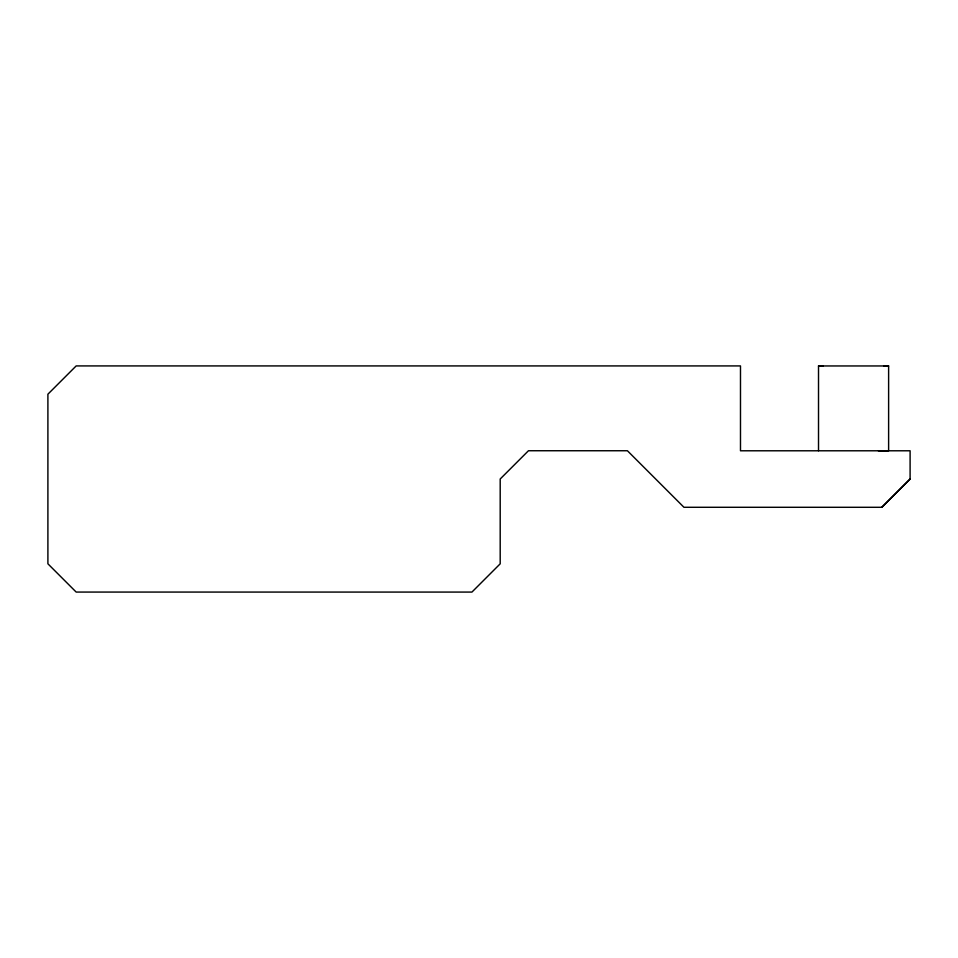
<?xml version="1.0" encoding="UTF-8"?>
<svg xmlns="http://www.w3.org/2000/svg" width="958" height="958" viewBox="0 0 958 958"><rect width="100%" height="100%" fill="white"/><g stroke="black" fill="none" stroke-linecap="round" stroke-linejoin="round"><path stroke-width="1.44" d="M818.515 450.763L818.515 365.956L888.617 365.956L888.617 450.763L878.354 450.763M910.1 479.024L910.1 450.787L740.486 450.787L740.486 365.92L76.173 365.92L47.9 394.193L47.9 563.795L76.173 592.068L471.935 592.08L500.196 563.807L500.196 479L528.469 450.739L627.418 450.751L683.952 507.285L881.827 507.297L910.1 479.024L881.827 507.273M818.515 365.956L823.209 365.956M883.923 365.956L888.617 365.956"/></g></svg>
